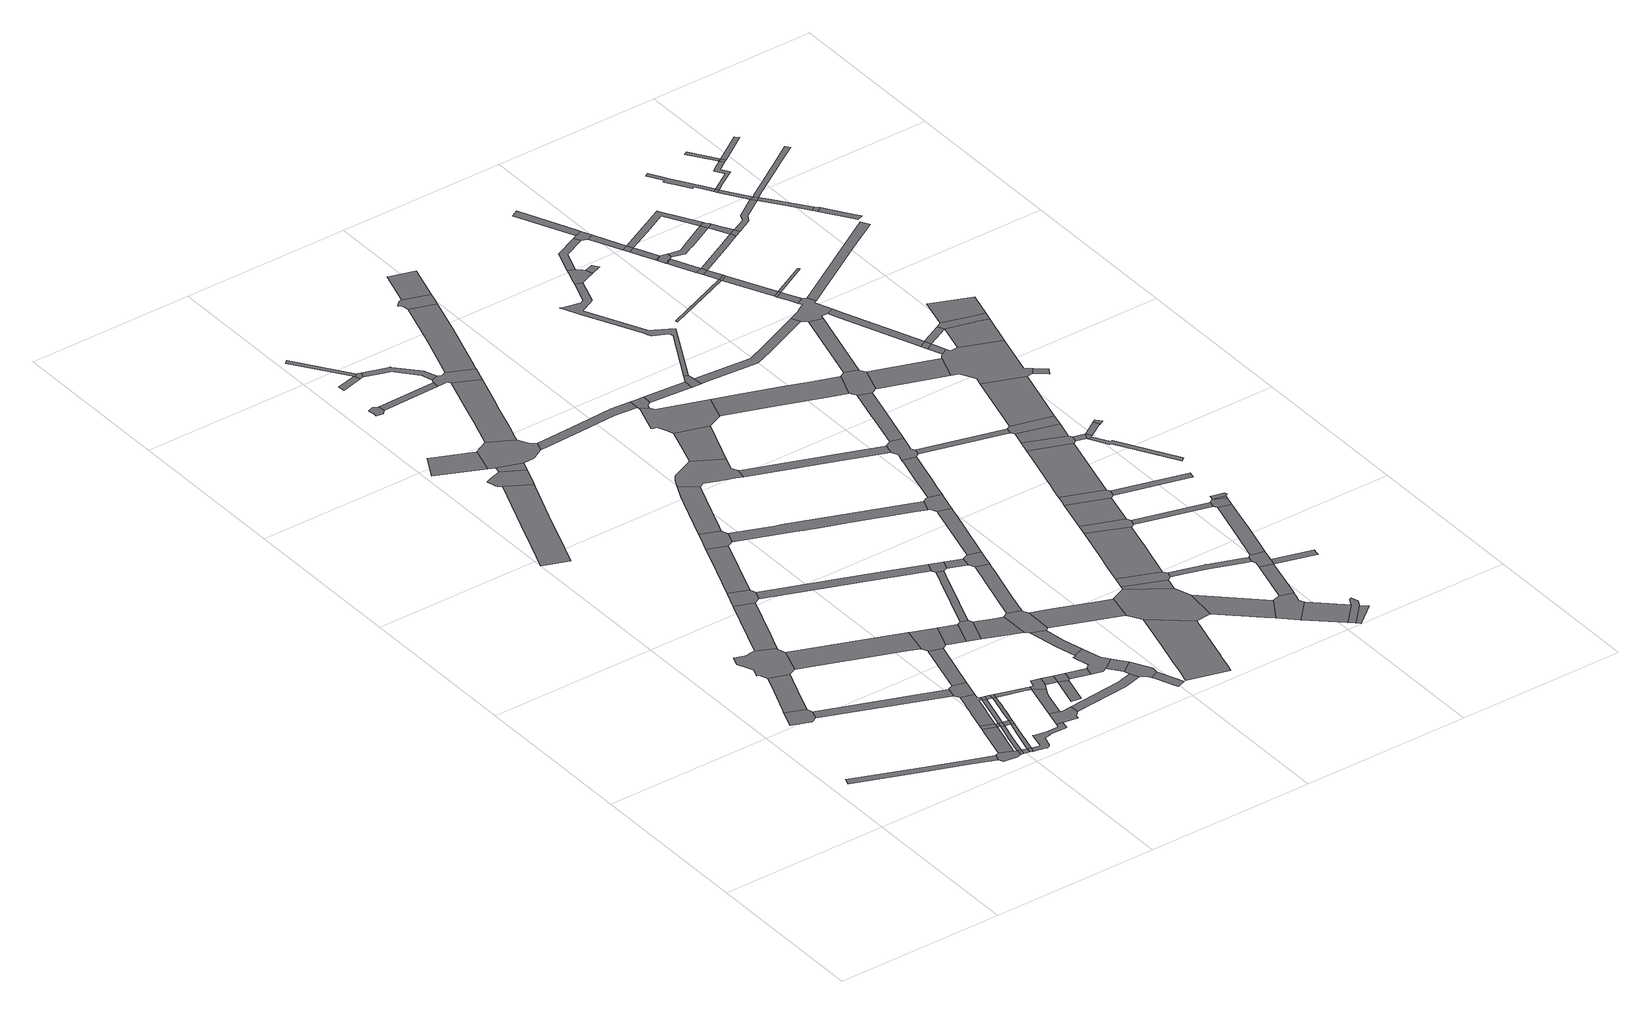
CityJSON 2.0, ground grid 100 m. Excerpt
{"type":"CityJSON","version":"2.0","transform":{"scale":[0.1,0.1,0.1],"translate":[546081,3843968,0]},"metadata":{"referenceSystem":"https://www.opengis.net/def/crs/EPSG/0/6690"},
"CityObjects":{
"road1":{"type":"Road","attributes":{"RoadStructureAttribute.sectionType":"1"},"geometry":[{"type":"MultiSurface","lod":"1","boundaries":[[[0,1,2,3,4,5,6,7,8]]]}]},
"road2":{"type":"Road","geometry":[{"type":"MultiSurface","lod":"1","boundaries":[[[9,10,11,12,13,14,15]]]}]},
"road3":{"type":"Road","attributes":{"RoadStructureAttribute.sectionType":"1"},"geometry":[{"type":"MultiSurface","lod":"1","boundaries":[[[16,17,18,9,15,19,20,21,22]]]}]},
"road4":{"type":"Road","geometry":[{"type":"MultiSurface","lod":"1","boundaries":[[[23,24,25,26,27,28,29,30,31,32,33,16,22,34,35,36,37,38,39,40]]]}]},
"road5":{"type":"Road","attributes":{"RoadStructureAttribute.sectionType":"1"},"geometry":[{"type":"MultiSurface","lod":"1","boundaries":[[[13,12,41,42]]]}]},
"road6":{"type":"Road","geometry":[{"type":"MultiSurface","lod":"1","boundaries":[[[43,8,7,44,45,46,47,48,49,50,51]]]}]},
"road7":{"type":"Road","geometry":[{"type":"MultiSurface","lod":"1","boundaries":[[[48,47,52,53]]]}]},
"road8":{"type":"Road","attributes":{"RoadStructureAttribute.sectionType":"1"},"geometry":[{"type":"MultiSurface","lod":"1","boundaries":[[[54,55,56,57,58,59,43,51,60,61,62,63]]]}]},
"road9":{"type":"Road","attributes":{"RoadStructureAttribute.sectionType":"1"},"geometry":[{"type":"MultiSurface","lod":"1","boundaries":[[[64,53,52,65,66,67]]]}]},
"road10":{"type":"Road","geometry":[{"type":"MultiSurface","lod":"1","boundaries":[[[67,66,68,69]]]}]},
"road11":{"type":"Road","geometry":[{"type":"MultiSurface","lod":"1","boundaries":[[[70,71,72,48,53,73,74,75]]]}]},
"road12":{"type":"Road","geometry":[{"type":"MultiSurface","lod":"1","boundaries":[[[76,54,63,77]]]}]},
"road13":{"type":"Road","attributes":{"RoadStructureAttribute.sectionType":"1"},"geometry":[{"type":"MultiSurface","lod":"1","boundaries":[[[78,40,39,79,80,81,82,83]]]}]},
"road14":{"type":"Road","attributes":{"RoadStructureAttribute.sectionType":"1"},"geometry":[{"type":"MultiSurface","lod":"1","boundaries":[[[84,85,86,67,69,87,88,89]]]}]},
"road15":{"type":"Road","attributes":{"RoadStructureAttribute.sectionType":"1"},"geometry":[{"type":"MultiSurface","lod":"1","boundaries":[[[77,63,70,90]]]}]},
"road16":{"type":"Road","geometry":[{"type":"MultiSurface","lod":"1","boundaries":[[[90,70,75,91]]]}]},
"road17":{"type":"Road","attributes":{"RoadStructureAttribute.sectionType":"1"},"geometry":[{"type":"MultiSurface","lod":"1","boundaries":[[[92,93,94,95,96,97,98,99,100,101]]]}]},
"road18":{"type":"Road","attributes":{"RoadStructureAttribute.sectionType":"1"},"geometry":[{"type":"MultiSurface","lod":"1","boundaries":[[[102,91,75,103,84,104]]]}]},
"road19":{"type":"Road","attributes":{"RoadStructureAttribute.sectionType":"1"},"geometry":[{"type":"MultiSurface","lod":"1","boundaries":[[[105,106,107,108,109,110,111,112,113,76,77,114,115,116,117,118,119,120]]]}]},
"road20":{"type":"Road","geometry":[{"type":"MultiSurface","lod":"1","boundaries":[[[104,84,89,121]]]}]},
"road21":{"type":"Road","attributes":{"RoadStructureAttribute.sectionType":"1"},"geometry":[{"type":"MultiSurface","lod":"1","boundaries":[[[122,123,124,125,126,127,128,69,68,129,130,131,132,133,134,135,136,137,138,139,140,141]]]}]},
"road22":{"type":"Road","geometry":[{"type":"MultiSurface","lod":"1","boundaries":[[[117,142,143,144,90,91,145,146,147,148]]]}]},
"road23":{"type":"Road","attributes":{"function":"3","RoadStructureAttribute.sectionType":"1"},"geometry":[{"type":"MultiSurface","lod":"1","boundaries":[[[36,35,149,150,151,152]]]}]},
"road24":{"type":"Road","attributes":{"RoadStructureAttribute.sectionType":"1"},"geometry":[{"type":"MultiSurface","lod":"1","boundaries":[[[153,154,155,156,104,121,157,158,159,160,161,162]]]}]},
"road25":{"type":"Road","geometry":[{"type":"MultiSurface","lod":"1","boundaries":[[[163,78,83,164,165,166,167]]]}]},
"road26":{"type":"Road","geometry":[{"type":"MultiSurface","lod":"1","boundaries":[[[168,169,42,41,170,171,105,120,172]]]}]},
"road27":{"type":"Road","geometry":[{"type":"MultiSurface","lod":"1","boundaries":[[[118,117,148,173]]]}]},
"road28":{"type":"Road","attributes":{"RoadStructureAttribute.sectionType":"1"},"geometry":[{"type":"MultiSurface","lod":"1","boundaries":[[[173,148,174,153,175]]]}]},
"road29":{"type":"Road","geometry":[{"type":"MultiSurface","lod":"1","boundaries":[[[175,153,162,176]]]}]},
"road30":{"type":"Road","attributes":{"RoadStructureAttribute.sectionType":"1"},"geometry":[{"type":"MultiSurface","lod":"1","boundaries":[[[177,178,179,180]]]}]},
"road31":{"type":"Road","attributes":{"RoadStructureAttribute.sectionType":"1"},"geometry":[{"type":"MultiSurface","lod":"1","boundaries":[[[181,182,168,172,183]]]}]},
"road32":{"type":"Road","geometry":[{"type":"MultiSurface","lod":"1","boundaries":[[[184,122,141,185,186,187,188,189,190,191,192]]]}]},
"road33":{"type":"Road","geometry":[{"type":"MultiSurface","lod":"1","boundaries":[[[193,194,195,196,197,92,101,198]]]}]},
"road34":{"type":"Road","attributes":{"RoadStructureAttribute.sectionType":"1"},"geometry":[{"type":"MultiSurface","lod":"1","boundaries":[[[199,176,162,200,201,202,203]]]}]},
"road35":{"type":"Road","attributes":{"RoadStructureAttribute.sectionType":"1"},"geometry":[{"type":"MultiSurface","lod":"1","boundaries":[[[204,205,163,167,206]]]}]},
"road36":{"type":"Road","attributes":{"RoadStructureAttribute.sectionType":"1"},"geometry":[{"type":"MultiSurface","lod":"1","boundaries":[[[202,207,184,192,208,209,210]]]}]},
"road37":{"type":"Road","geometry":[{"type":"MultiSurface","lod":"1","boundaries":[[[211,212,213,214,215,216,217]]]}]},
"road38":{"type":"Road","attributes":{"RoadStructureAttribute.sectionType":"1"},"geometry":[{"type":"MultiSurface","lod":"1","boundaries":[[[218,193,198,219]]]}]},
"road39":{"type":"Road","geometry":[{"type":"MultiSurface","lod":"1","boundaries":[[[220,221,222,203,202,210,223,224]]]}]},
"road40":{"type":"Road","geometry":[{"type":"MultiSurface","lod":"1","boundaries":[[[225,152,151,226,181,183,227,228]]]}]},
"road41":{"type":"Road","geometry":[{"type":"MultiSurface","lod":"1","boundaries":[[[229,230,231,232,233]]]}]},
"road42":{"type":"Road","geometry":[{"type":"MultiSurface","lod":"1","boundaries":[[[234,180,179,218,219,235,236,237,238,239,240,241,242,243,244]]]}]},
"road43":{"type":"Road","geometry":[{"type":"MultiSurface","lod":"1","boundaries":[[[245,246,204,206,247,248,249,250,251]]]}]},
"road44":{"type":"Road","attributes":{"RoadStructureAttribute.sectionType":"1"},"geometry":[{"type":"MultiSurface","lod":"1","boundaries":[[[224,223,229,252]]]}]},
"road45":{"type":"Road","attributes":{"RoadStructureAttribute.sectionType":"1"},"geometry":[{"type":"MultiSurface","lod":"1","boundaries":[[[253,254,255,256,257]]]}]},
"road46":{"type":"Road","attributes":{"RoadStructureAttribute.sectionType":"1"},"geometry":[{"type":"MultiSurface","lod":"1","boundaries":[[[258,259,253,260]]]}]},
"road47":{"type":"Road","attributes":{"function":"3","RoadStructureAttribute.sectionType":"1"},"geometry":[{"type":"MultiSurface","lod":"1","boundaries":[[[228,227,261,262]]]}]},
"road48":{"type":"Road","geometry":[{"type":"MultiSurface","lod":"1","boundaries":[[[252,229,233,263,264,265]]]}]},
"road49":{"type":"Road","attributes":{"RoadStructureAttribute.sectionType":"1"},"geometry":[{"type":"MultiSurface","lod":"1","boundaries":[[[266,267,166,165,268,269,270,271]]]}]},
"road50":{"type":"Road","attributes":{"RoadStructureAttribute.sectionType":"1"},"geometry":[{"type":"MultiSurface","lod":"1","boundaries":[[[272,273,274,189,188,275,276]]]}]},
"road51":{"type":"Road","attributes":{"RoadStructureAttribute.sectionType":"1"},"geometry":[{"type":"MultiSurface","lod":"1","boundaries":[[[277,260,253,257,278,279,280]]]}]},
"road52":{"type":"Road","attributes":{"RoadStructureAttribute.sectionType":"1"},"geometry":[{"type":"MultiSurface","lod":"1","boundaries":[[[281,282,217,216,283]]]}]},
"road53":{"type":"Road","geometry":[{"type":"MultiSurface","lod":"1","boundaries":[[[284,285,262,261,286,287,288,289]]]}]},
"road54":{"type":"Road","attributes":{"RoadStructureAttribute.sectionType":"1"},"geometry":[{"type":"MultiSurface","lod":"1","boundaries":[[[290,265,264,291,292,293]]]}]},
"road55":{"type":"Road","attributes":{"RoadStructureAttribute.sectionType":"1"},"geometry":[{"type":"MultiSurface","lod":"1","boundaries":[[[294,295,296,245,251,297,298,299,300]]]}]},
"road56":{"type":"Road","attributes":{"function":"3","RoadStructureAttribute.sectionType":"1"},"geometry":[{"type":"MultiSurface","lod":"1","boundaries":[[[301,287,286,302,303,304]]]}]},
"road57":{"type":"Road","attributes":{"RoadStructureAttribute.sectionType":"1"},"geometry":[{"type":"MultiSurface","lod":"1","boundaries":[[[305,306,307,308,309,310,311,280,279,312,313,314,315,316,317,318]]]}]},
"road58":{"type":"Road","attributes":{"RoadStructureAttribute.sectionType":"1"},"geometry":[{"type":"MultiSurface","lod":"1","boundaries":[[[319,320,321,322,323,324,234,244,325,326,327,328,329,330]]]}]},
"road59":{"type":"Road","geometry":[{"type":"MultiSurface","lod":"1","boundaries":[[[331,332,333,334,335,336,337,293,292,338,339,340]]]}]},
"road60":{"type":"Road","attributes":{"RoadStructureAttribute.sectionType":"1"},"geometry":[{"type":"MultiSurface","lod":"1","boundaries":[[[341,342,334,333,343,344]]]}]},
"road61":{"type":"Road","attributes":{"RoadStructureAttribute.sectionType":"1"},"geometry":[{"type":"MultiSurface","lod":"1","boundaries":[[[345,346,347,284,289,348,349,350,351]]]}]},
"road62":{"type":"Road","attributes":{"RoadStructureAttribute.sectionType":"1"},"geometry":[{"type":"MultiSurface","lod":"1","boundaries":[[[340,339,352,353]]]}]},
"road63":{"type":"Road","geometry":[{"type":"MultiSurface","lod":"1","boundaries":[[[354,304,303,341,344,355,356,357,358]]]}]},
"road64":{"type":"Road","geometry":[{"type":"MultiSurface","lod":"1","boundaries":[[[359,353,352,272,276,360,361,362]]]}]},
"road65":{"type":"Road","geometry":[{"type":"MultiSurface","lod":"1","boundaries":[[[363,364,365,318,317,366,281,283,367,368,319,330,369]]]}]},
"road66":{"type":"Road","attributes":{"RoadStructureAttribute.sectionType":"1"},"geometry":[{"type":"MultiSurface","lod":"1","boundaries":[[[370,362,361,371,372,373,374]]]}]},
"road67":{"type":"Road","attributes":{"RoadStructureAttribute.sectionType":"1"},"geometry":[{"type":"MultiSurface","lod":"1","boundaries":[[[375,376,377,239,238,378,379,380,381,382,383]]]}]},
"road68":{"type":"Road","geometry":[{"type":"MultiSurface","lod":"1","boundaries":[[[384,385,386,387,388,389,390,391,294,300,392,393,394,395,396,397,398,399,400]]]}]},
"road69":{"type":"Road","attributes":{"RoadStructureAttribute.sectionType":"1"},"geometry":[{"type":"MultiSurface","lod":"1","boundaries":[[[401,402,249,248,403,404,405,406,407,408,409,410]]]}]},
"road70":{"type":"Road","geometry":[{"type":"MultiSurface","lod":"1","boundaries":[[[271,270,345,351,411,412,413]]]}]},
"road71":{"type":"Road","attributes":{"RoadStructureAttribute.sectionType":"1"},"geometry":[{"type":"MultiSurface","lod":"1","boundaries":[[[414,415,354,358,416,417,418,419]]]}]},
"road72":{"type":"Road","attributes":{"RoadStructureAttribute.sectionType":"1"},"geometry":[{"type":"MultiSurface","lod":"1","boundaries":[[[413,412,420,421]]]}]},
"road73":{"type":"Road","attributes":{"function":"3","RoadStructureAttribute.sectionType":"1"},"geometry":[{"type":"MultiSurface","lod":"1","boundaries":[[[422,423,424,356,355,425,426,427]]]}]},
"road74":{"type":"Road","attributes":{"RoadStructureAttribute.sectionType":"1"},"geometry":[{"type":"MultiSurface","lod":"1","boundaries":[[[428,429,363,369,430,431,432,433]]]}]},
"road75":{"type":"Road","attributes":{"RoadStructureAttribute.sectionType":"1"},"geometry":[{"type":"MultiSurface","lod":"1","boundaries":[[[434,435,384,400,436,437]]]}]},
"road76":{"type":"Road","geometry":[{"type":"MultiSurface","lod":"1","boundaries":[[[438,439,421,420,440,414,419,441,442]]]}]},
"road77":{"type":"Road","attributes":{"RoadStructureAttribute.sectionType":"1"},"geometry":[{"type":"MultiSurface","lod":"1","boundaries":[[[443,444,445,446,447,448,449,450,451,452,453]]]}]},
"road78":{"type":"Road","geometry":[{"type":"MultiSurface","lod":"1","boundaries":[[[454,455,383,382,456,457,458,459,460,461,462]]]}]},
"road79":{"type":"Road","geometry":[{"type":"MultiSurface","lod":"1","boundaries":[[[463,464,465,466,467,428,433,468,469]]]}]},
"road80":{"type":"Road","geometry":[{"type":"MultiSurface","lod":"1","boundaries":[[[456,470,471,472,473,474,475,476,434,437,477,478,479,480,481,482,457]]]}]},
"road81":{"type":"Road","attributes":{"RoadStructureAttribute.sectionType":"1"},"geometry":[{"type":"MultiSurface","lod":"1","boundaries":[[[483,484,438,442,485,486,487,488]]]}]},
"road82":{"type":"Road","attributes":{"RoadStructureAttribute.sectionType":"1"},"geometry":[{"type":"MultiSurface","lod":"1","boundaries":[[[489,490,491,397,396,492,493,494,495]]]}]},
"road83":{"type":"Road","geometry":[{"type":"MultiSurface","lod":"1","boundaries":[[[496,497,427,426,443,453,498,499,500,501]]]}]},
"road84":{"type":"Road","attributes":{"RoadStructureAttribute.sectionType":"1"},"geometry":[{"type":"MultiSurface","lod":"1","boundaries":[[[502,463,469,503]]]}]},
"road85":{"type":"Road","attributes":{"RoadStructureAttribute.sectionType":"1"},"geometry":[{"type":"MultiSurface","lod":"1","boundaries":[[[462,461,504,505,506]]]}]},
"road86":{"type":"Road","geometry":[{"type":"MultiSurface","lod":"1","boundaries":[[[507,508,410,409,509,510,483,488,511,512,513,514,515,516]]]}]},
"road87":{"type":"Road","attributes":{"RoadStructureAttribute.sectionType":"1"},"geometry":[{"type":"MultiSurface","lod":"1","boundaries":[[[517,518,501,500,519]]]}]},
"road88":{"type":"Road","geometry":[{"type":"MultiSurface","lod":"1","boundaries":[[[520,517,519,521,522,523,524]]]}]},
"road89":{"type":"Road","geometry":[{"type":"MultiSurface","lod":"1","boundaries":[[[525,506,505,526,527,528]]]}]},
"road90":{"type":"Road","attributes":{"RoadStructureAttribute.sectionType":"1"},"geometry":[{"type":"MultiSurface","lod":"1","boundaries":[[[529,530,531,532,533,507,516,534,535,536,537,538,539,540]]]}]},
"road91":{"type":"Road","attributes":{"function":"3","RoadStructureAttribute.sectionType":"1"},"geometry":[{"type":"MultiSurface","lod":"1","boundaries":[[[499,498,541,542,543]]]}]},
"road92":{"type":"Road","attributes":{"RoadStructureAttribute.sectionType":"1"},"geometry":[{"type":"MultiSurface","lod":"1","boundaries":[[[544,545,546,520,524,547,548,549,550]]]}]},
"road93":{"type":"Road","geometry":[{"type":"MultiSurface","lod":"1","boundaries":[[[551,552,553,495,494,554,555,556,529,540,557,558,559,560,561]]]}]},
"road94":{"type":"Road","attributes":{"RoadStructureAttribute.sectionType":"1"},"geometry":[{"type":"MultiSurface","lod":"1","boundaries":[[[562,563,564,565,478,477,566,567,568,569,570]]]}]},
"road95":{"type":"Road","geometry":[{"type":"MultiSurface","lod":"1","boundaries":[[[571,543,542,572,573,574,575,576]]]}]},
"road96":{"type":"Road","attributes":{"RoadStructureAttribute.sectionType":"1"},"geometry":[{"type":"MultiSurface","lod":"1","boundaries":[[[577,578,579,580,581,582,583,584,585,586,587,588,589,590,591,592,525,528,593,594,595,596,597,598,599,600,601]]]}]},
"road97":{"type":"Road","geometry":[{"type":"MultiSurface","lod":"1","boundaries":[[[602,544,550,603,604,605]]]}]},
"road98":{"type":"Road","attributes":{"RoadStructureAttribute.sectionType":"1"},"geometry":[{"type":"MultiSurface","lod":"1","boundaries":[[[606,607,608,609,610,523,522,611,612,613,614,615,616]]]}]},
"road99":{"type":"Road","attributes":{"function":"3","RoadStructureAttribute.sectionType":"1"},"geometry":[{"type":"MultiSurface","lod":"1","boundaries":[[[617,618,573,572,619,620]]]}]},
"road100":{"type":"Road","attributes":{"RoadStructureAttribute.sectionType":"1"},"geometry":[{"type":"MultiSurface","lod":"1","boundaries":[[[621,602,605,622]]]}]},
"road101":{"type":"Road","attributes":{"RoadStructureAttribute.sectionType":"1"},"geometry":[{"type":"MultiSurface","lod":"1","boundaries":[[[623,624,625,626,551,561,627,628]]]}]},
"road102":{"type":"Road","attributes":{"RoadStructureAttribute.sectionType":"1"},"geometry":[{"type":"MultiSurface","lod":"1","boundaries":[[[629,630,631,571,576,632,633,634,635]]]}]},
"road103":{"type":"Road","geometry":[{"type":"MultiSurface","lod":"1","boundaries":[[[636,637,620,619,638,639,640]]]}]},
"road104":{"type":"Road","geometry":[{"type":"MultiSurface","lod":"1","boundaries":[[[641,642,643,621,622,644,645,646,647]]]}]},
"road105":{"type":"Road","attributes":{"function":"3","RoadStructureAttribute.sectionType":"1"},"geometry":[{"type":"MultiSurface","lod":"1","boundaries":[[[639,638,648,649]]]}]},
"road106":{"type":"Road","attributes":{"RoadStructureAttribute.sectionType":"1"},"geometry":[{"type":"MultiSurface","lod":"1","boundaries":[[[650,651,652,653,654,655,527,526,656,657,658,659,660]]]}]},
"road107":{"type":"Road","attributes":{"RoadStructureAttribute.sectionType":"1"},"geometry":[{"type":"MultiSurface","lod":"1","boundaries":[[[559,558,661,662]]]}]},
"road108":{"type":"Road","geometry":[{"type":"MultiSurface","lod":"1","boundaries":[[[663,664,665,577,601,666,667,668,669,670]]]}]},
"road109":{"type":"Road","geometry":[{"type":"MultiSurface","lod":"1","boundaries":[[[671,672,616,615,673,674,629,635,675,676]]]}]},
"road110":{"type":"Road","geometry":[{"type":"MultiSurface","lod":"1","boundaries":[[[677,678,570,569,679,680,681,623,628,682,683,684,685,686]]]}]},
"road111":{"type":"Road","attributes":{"RoadStructureAttribute.sectionType":"1"},"geometry":[{"type":"MultiSurface","lod":"1","boundaries":[[[687,688,689,690,691,641,647,692]]]}]},
"road112":{"type":"Road","geometry":[{"type":"MultiSurface","lod":"1","boundaries":[[[693,694,668,667]]]}]},
"road113":{"type":"Road","attributes":{"RoadStructureAttribute.sectionType":"1"},"geometry":[{"type":"MultiSurface","lod":"1","boundaries":[[[695,604,603,696,697,698]]]}]},
"road114":{"type":"Road","attributes":{"RoadStructureAttribute.sectionType":"1"},"geometry":[{"type":"MultiSurface","lod":"1","boundaries":[[[699,700,663,670,701,702]]]}]},
"road115":{"type":"Road","geometry":[{"type":"MultiSurface","lod":"1","boundaries":[[[703,704,705,706,675,635]]]}]},
"road116":{"type":"Road","attributes":{"RoadStructureAttribute.sectionType":"1"},"geometry":[{"type":"MultiSurface","lod":"1","boundaries":[[[707,708,709,710,711,712]]]}]},
"road117":{"type":"Road","attributes":{"RoadStructureAttribute.sectionType":"1"},"geometry":[{"type":"MultiSurface","lod":"1","boundaries":[[[713,714,672,671,676,715,716,717,718,719,720]]]}]},
"road118":{"type":"Road","geometry":[{"type":"MultiSurface","lod":"1","boundaries":[[[721,687,692,722,723,724]]]}]},
"road119":{"type":"Road","attributes":{"RoadStructureAttribute.sectionType":"1"},"geometry":[{"type":"MultiSurface","lod":"1","boundaries":[[[646,645,725,726]]]}]},
"road120":{"type":"Road","attributes":{"RoadStructureAttribute.sectionType":"1"},"geometry":[{"type":"MultiSurface","lod":"1","boundaries":[[[727,721,724,728,729]]]}]},
"road121":{"type":"Road","attributes":{"RoadStructureAttribute.sectionType":"1"},"geometry":[{"type":"MultiSurface","lod":"1","boundaries":[[[730,677,686,731]]]}]},
"road122":{"type":"Road","attributes":{"RoadStructureAttribute.sectionType":"1"},"geometry":[{"type":"MultiSurface","lod":"1","boundaries":[[[732,733,734,735,736,737,738]]]}]},
"road123":{"type":"Road","geometry":[{"type":"MultiSurface","lod":"1","boundaries":[[[738,737,699,702,739,740]]]}]},
"road124":{"type":"Road","attributes":{"RoadStructureAttribute.sectionType":"1"},"geometry":[{"type":"MultiSurface","lod":"1","boundaries":[[[741,684,683,742,743]]]}]},
"road125":{"type":"Road","geometry":[{"type":"MultiSurface","lod":"1","boundaries":[[[744,745,746,662,661,747,727,729,748]]]}]},
"road126":{"type":"Road","geometry":[{"type":"MultiSurface","lod":"1","boundaries":[[[749,750,698,697,751,713,720,752]]]}]},
"road127":{"type":"Road","attributes":{"RoadStructureAttribute.sectionType":"1"},"geometry":[{"type":"MultiSurface","lod":"1","boundaries":[[[753,740,739,754,755,756]]]}]},
"road128":{"type":"Road","geometry":[{"type":"MultiSurface","lod":"1","boundaries":[[[756,755,757,758,759]]]}]},
"road129":{"type":"Road","attributes":{"RoadStructureAttribute.sectionType":"1"},"geometry":[{"type":"MultiSurface","lod":"1","boundaries":[[[749,752,760,761]]]}]},
"road130":{"type":"Road","attributes":{"RoadStructureAttribute.sectionType":"1"},"geometry":[{"type":"MultiSurface","lod":"1","boundaries":[[[762,763,759,758,764,765,766]]]}]},
"road131":{"type":"Road","attributes":{"RoadStructureAttribute.sectionType":"1"},"geometry":[{"type":"MultiSurface","lod":"1","boundaries":[[[723,722,767,768,769]]]}]},
"road132":{"type":"Road","attributes":{"RoadStructureAttribute.sectionType":"1"},"geometry":[{"type":"MultiSurface","lod":"1","boundaries":[[[766,765,770]]]}]},
"road133":{"type":"Road","geometry":[{"type":"MultiSurface","lod":"1","boundaries":[[[771,749,761,772,773]]]}]},
"road134":{"type":"Road","attributes":{"RoadStructureAttribute.sectionType":"1"},"geometry":[{"type":"MultiSurface","lod":"1","boundaries":[[[774,775,776]]]}]},
"road135":{"type":"Road","geometry":[{"type":"MultiSurface","lod":"1","boundaries":[[[777,766,770,775,774,778,779,780]]]}]},
"road136":{"type":"Road","attributes":{"RoadStructureAttribute.sectionType":"1"},"geometry":[{"type":"MultiSurface","lod":"1","boundaries":[[[781,782,774,776,783,784,785]]]}]},
"road137":{"type":"Road","geometry":[{"type":"MultiSurface","lod":"1","boundaries":[[[769,768,786,787,788,789]]]}]},
"road138":{"type":"Road","geometry":[{"type":"MultiSurface","lod":"1","boundaries":[[[785,784,790,791]]]}]},
"road139":{"type":"Road","attributes":{"RoadStructureAttribute.sectionType":"1"},"geometry":[{"type":"MultiSurface","lod":"1","boundaries":[[[791,790,792,707,793]]]}]},
"road140":{"type":"Road","attributes":{"RoadStructureAttribute.sectionType":"1"},"geometry":[{"type":"MultiSurface","lod":"1","boundaries":[[[780,779,794]]]}]},
"road141":{"type":"Road","geometry":[{"type":"MultiSurface","lod":"1","boundaries":[[[793,707,712,795]]]}]},
"road142":{"type":"Road","attributes":{"RoadStructureAttribute.sectionType":"1"},"geometry":[{"type":"MultiSurface","lod":"1","boundaries":[[[796,744,748,797]]]}]},
"road143":{"type":"Road","geometry":[{"type":"MultiSurface","lod":"1","boundaries":[[[798,799,800,801,802,803,804,650,660,805,806,730,731,807,808,809,810,811,812,813,814]]]}]},
"road144":{"type":"Road","attributes":{"RoadStructureAttribute.sectionType":"1"},"geometry":[{"type":"MultiSurface","lod":"1","boundaries":[[[815,795,712,816,817]]]}]},
"road145":{"type":"Road","attributes":{"RoadStructureAttribute.sectionType":"1"},"geometry":[{"type":"MultiSurface","lod":"1","boundaries":[[[818,819,820,787,786,821,822,823,824,825]]]}]},
"road146":{"type":"Road","attributes":{"RoadStructureAttribute.sectionType":"1"},"geometry":[{"type":"MultiSurface","lod":"1","boundaries":[[[826,789,788,827]]]}]},
"road147":{"type":"Road","geometry":[{"type":"MultiSurface","lod":"1","boundaries":[[[817,816,828,829]]]}]},
"road148":{"type":"Road","attributes":{"RoadStructureAttribute.sectionType":"1"},"geometry":[{"type":"MultiSurface","lod":"1","boundaries":[[[829,828,830,831,799,798]]]}]},
"road149":{"type":"Road","geometry":[{"type":"MultiSurface","lod":"1","boundaries":[[[832,833,826,827,834,835]]]}]},
"road150":{"type":"Road","attributes":{"RoadStructureAttribute.sectionType":"1"},"geometry":[{"type":"MultiSurface","lod":"1","boundaries":[[[836,810,809,837,838,839]]]}]},
"road151":{"type":"Road","geometry":[{"type":"MultiSurface","lod":"1","boundaries":[[[839,838,840,841]]]}]},
"road152":{"type":"Road","attributes":{"RoadStructureAttribute.sectionType":"1"},"geometry":[{"type":"MultiSurface","lod":"1","boundaries":[[[842,841,840,843,844]]]}]},
"road153":{"type":"Road","attributes":{"RoadStructureAttribute.sectionType":"1"},"geometry":[{"type":"MultiSurface","lod":"1","boundaries":[[[845,846,847,848,849,850,794,779,851,852,853,854,855,856,857]]]}]},
"road154":{"type":"Road","attributes":{"RoadStructureAttribute.sectionType":"1"},"geometry":[{"type":"MultiSurface","lod":"1","boundaries":[[[858,859,860,861,862,756,759,863,864,845,865,866]]]}]},
"road155":{"type":"Road","attributes":{"RoadStructureAttribute.sectionType":"1"},"geometry":[{"type":"MultiSurface","lod":"1","boundaries":[[[867,868,785,791,869,870]]]}]},
"road156":{"type":"Road","geometry":[{"type":"MultiSurface","lod":"1","boundaries":[[[871,844,843,872,873,743,742,874,875,876,877,796,797,878,879,880,881,882,883,884]]]}]},
"road157":{"type":"Road","geometry":[{"type":"MultiSurface","lod":"1","boundaries":[[[885,886,887,817,829]]]}]},
"road158":{"type":"Road","attributes":{"RoadStructureAttribute.sectionType":"1"},"geometry":[{"type":"MultiSurface","lod":"1","boundaries":[[[888,889,839,841,890]]]}]},
"road159":{"type":"Road","geometry":[{"type":"MultiSurface","lod":"1","boundaries":[[[880,879,891,892]]]}]},
"road160":{"type":"Road","attributes":{"RoadStructureAttribute.sectionType":"1"},"geometry":[{"type":"MultiSurface","lod":"1","boundaries":[[[845,857,893]]]}]},
"road161":{"type":"Road","geometry":[{"type":"MultiSurface","lod":"1","boundaries":[[[894,895,896,866,865,845,893,897]]]}]},
"road162":{"type":"Road","attributes":{"RoadStructureAttribute.sectionType":"1"},"geometry":[{"type":"MultiSurface","lod":"1","boundaries":[[[898,897,893,899,900,901,902,867,903]]]}]},
"road163":{"type":"Road","geometry":[{"type":"MultiSurface","lod":"1","boundaries":[[[903,867,870,904,905]]]}]},
"road164":{"type":"Road","attributes":{"RoadStructureAttribute.sectionType":"1"},"geometry":[{"type":"MultiSurface","lod":"1","boundaries":[[[906,907,890,884,883,908]]]}]},
"road165":{"type":"Road","geometry":[{"type":"MultiSurface","lod":"1","boundaries":[[[909,910,888,890,907,906,908,911]]]}]},
"road166":{"type":"Road","attributes":{"RoadStructureAttribute.sectionType":"1"},"geometry":[{"type":"MultiSurface","lod":"1","boundaries":[[[912,814,813,913,914,915]]]}]},
"road167":{"type":"Road","geometry":[{"type":"MultiSurface","lod":"1","boundaries":[[[916,910,909,911,917]]]}]},
"road168":{"type":"Road","attributes":{"RoadStructureAttribute.sectionType":"1"},"geometry":[{"type":"MultiSurface","lod":"1","boundaries":[[[918,919,920,905,904,921,922,923]]]}]},
"road169":{"type":"Road","attributes":{"RoadStructureAttribute.sectionType":"1"},"geometry":[{"type":"MultiSurface","lod":"1","boundaries":[[[924,925,926,927,928,929,930,931,932,933,934,935,936,937,938,939,940,941,942,943]]]}]},
"road170":{"type":"Road","geometry":[{"type":"MultiSurface","lod":"1","boundaries":[[[943,942,944,945]]]}]},
"road171":{"type":"Road","attributes":{"RoadStructureAttribute.sectionType":"1"},"geometry":[{"type":"MultiSurface","lod":"1","boundaries":[[[945,944,918,946]]]}]},
"road172":{"type":"Road","geometry":[{"type":"MultiSurface","lod":"1","boundaries":[[[946,918,923,947]]]}]},
"road173":{"type":"Road","attributes":{"RoadStructureAttribute.sectionType":"1"},"geometry":[{"type":"MultiSurface","lod":"1","boundaries":[[[948,947,923,949,950,951]]]}]},
"road174":{"type":"Road","attributes":{"RoadStructureAttribute.sectionType":"1"},"geometry":[{"type":"MultiSurface","lod":"1","boundaries":[[[952,953,954,955,956,957,958,943,945,959,960,961,962,963,964,965]]]}]},
"road175":{"type":"Road","geometry":[{"type":"MultiSurface","lod":"1","boundaries":[[[951,950,966,967,968]]]}]},
"road176":{"type":"Road","geometry":[{"type":"MultiSurface","lod":"1","boundaries":[[[969,970,971,972,973]]]}]},
"road177":{"type":"Road","attributes":{"RoadStructureAttribute.sectionType":"1"},"geometry":[{"type":"MultiSurface","lod":"1","boundaries":[[[974,968,967,975,976]]]}]},
"road178":{"type":"Road","geometry":[{"type":"MultiSurface","lod":"1","boundaries":[[[973,972,952]]]}]},
"road179":{"type":"Road","geometry":[{"type":"MultiSurface","lod":"1","boundaries":[[[973,952,965,977]]]}]},
"road180":{"type":"Road","attributes":{"RoadStructureAttribute.sectionType":"1"},"geometry":[{"type":"MultiSurface","lod":"1","boundaries":[[[978,979,980,981,982,946,947,983,984,985,986,987]]]}]},
"road181":{"type":"Road","attributes":{"RoadStructureAttribute.sectionType":"1"},"geometry":[{"type":"MultiSurface","lod":"1","boundaries":[[[988,973,977,989]]]}]}
},
"vertices":[
[742,213,0],[464,320,0],[111,456,0],[98,417,0],[457,279,0],[728,176,0],[731,175,0],[850,130,0],[861,168,0],
[215,1133,0],[172,1021,0],[284,979,0],[317,996,0],[338,1053,0],[336,1059,0],[328,1089,0],
[335,1434,0],[315,1383,0],[224,1157,0],[390,1248,0],[426,1339,0],[432,1353,0],[447,1392,0],
[427,1672,0],[400,1669,0],[373,1666,0],[371,1662,0],[347,1672,0],[305,1688,0],[282,1630,0],[308,1570,0],[322,1538,0],[302,1486,0],[317,1480,0],[448,1394,0],[495,1414,0],[547,1566,0],[531,1611,0],[534,1619,0],[535,1620,0],[429,1672,0],
[1010,734,0],[1024,794,0],
[886,178,0],[853,128,0],[864,102,0],[946,92,0],[971,101,0],[976,139,0],[971,140,0],[959,143,0],[960,146,0],
[988,97,0],[996,130,0],
[946,400,0],[933,351,0],[928,332,0],[919,297,0],[911,269,0],[889,189,0],[962,155,0],[965,166,0],[966,168,0],[1021,371,0],
[1011,127,0],[1001,94,0],[1020,89,0],[1028,122,0],
[1041,84,0],[1049,115,0],
[1038,365,0],[1001,231,0],[979,151,0],[1016,202,0],[1025,237,0],[1058,357,0],
[955,431,0],[1029,401,0],
[582,2063,0],[563,1692,0],[579,1733,0],[641,1891,0],[664,1949,0],[692,2020,0],
[1093,348,0],[1067,258,0],[1056,218,0],[1069,190,0],[1093,277,0],[1111,343,0],
[1045,396,0],
[1068,390,0],
[274,3644,0],[109,3223,0],[103,3208,0],[3,2952,0],[153,2894,0],[234,3103,0],[252,3147,0],[282,3225,0],[406,3540,0],[415,3563,0],
[1085,386,0],[1075,353,0],[1103,383,0],
[1029,700,0],[1010,634,0],[1007,624,0],[1002,604,0],[991,564,0],[988,556,0],[982,533,0],[982,531,0],[981,528,0],[1061,518,0],[1062,521,0],[1089,620,0],[1107,614,0],[1112,639,0],[1095,644,0],[1105,679,0],
[1121,378,0],
[1281,206,0],[1274,183,0],[1197,184,0],[1128,200,0],[1125,201,0],[1103,119,0],[1098,103,0],[1112,67,0],[1117,67,0],[1125,68,0],[1127,69,0],[1137,77,0],[1145,91,0],[1159,139,0],[1160,143,0],[1199,149,0],[1199,155,0],[1302,155,0],[1309,156,0],[1320,204,0],
[1090,557,0],[1089,552,0],[1069,480,0],[1094,487,0],[1103,519,0],[1104,521,0],[1126,603,0],
[1025,1215,0],[1073,1197,0],[1131,1175,0],[1165,1333,0],
[1160,595,0],[1140,519,0],[1134,498,0],[1128,475,0],[1142,457,0],[1150,486,0],[1155,503,0],[1158,517,0],[1165,546,0],[1177,592,0],
[625,2175,0],[693,2021,0],[728,2038,0],[749,2095,0],[737,2132,0],
[1058,811,0],[1036,800,0],[1017,722,0],[1028,701,0],[1135,790,0],
[1135,633,0],
[1149,598,0],[1158,626,0],
[1182,619,0],
[112,4082,0],[38,3941,0],[307,3820,0],[354,3975,0],
[1146,1134,0],[1097,952,0],[1222,1108,0],
[1307,305,0],[1351,198,0],[1406,188,0],[1411,209,0],[1439,236,0],[1434,291,0],[1370,285,0],[1371,290,0],[1365,290,0],
[341,3763,0],[264,3738,0],[235,3728,0],[248,3670,0],[255,3663,0],[465,3690,0],
[1224,607,0],[1203,585,0],[1327,552,0],[1370,540,0],[1373,564,0],
[777,2563,0],[740,2467,0],[889,2519,0],
[1334,407,0],[1402,431,0],[1408,452,0],[1430,495,0],
[164,4621,0],[127,4607,0],[135,4565,0],[133,4548,0],[172,4541,0],[196,4564,0],[191,4605,0],
[346,3802,0],[490,3751,0],
[1411,605,0],[1401,572,0],[1396,558,0],[1448,530,0],[1465,590,0],
[1201,1319,0],[1148,1139,0],[1254,1128,0],[1311,1278,0],
[1516,512,0],[1504,466,0],[1467,331,0],[1524,321,0],[1570,489,0],
[442,4020,0],[555,3755,0],[564,3759,0],[625,3790,0],[630,3792,0],[652,3853,0],[631,3868,0],[618,3877,0],[613,3885,0],[609,3894,0],[584,3940,0],
[827,2690,0],[800,2622,0],[898,2523,0],[925,2533,0],[953,2609,0],[943,2634,0],[938,2647,0],
[1531,572,0],
[257,4904,0],[249,4902,0],[134,4875,0],[140,4834,0],[266,4865,0],
[60,5227,0],[42,5212,0],[278,4917,0],
[1355,1089,0],[1412,1239,0],
[1571,493,0],[1583,500,0],[1593,554,0],
[1426,1839,0],[1285,1892,0],[1342,1805,0],[1408,1780,0],[1594,1710,0],[1615,1767,0],
[1858,349,0],[1803,334,0],[1769,326,0],[1776,271,0],[1879,297,0],
[289,4913,0],[288,4871,0],[290,4871,0],[302,4908,0],
[549,4615,0],[547,4615,0],[548,4574,0],
[1437,1250,0],[1436,1249,0],[1431,1060,0],[1488,1210,0],[1477,1235,0],[1476,1236,0],
[1685,528,0],[1594,497,0],[1694,468,0],[1709,521,0],
[997,3106,0],[953,3012,0],[936,2968,0],[952,2682,0],[1007,2821,0],[1081,3011,0],[1090,3033,0],
[1607,1166,0],[1550,1015,0],[1647,977,0],[1644,1153,0],
[583,4700,0],[580,4710,0],[576,4724,0],[574,4730,0],[458,4857,0],[454,4861,0],[449,4863,0],[388,4840,0],[426,4828,0],[432,4826,0],[541,4704,0],[545,4689,0],[560,4637,0],[598,4652,0],
[623,4558,0],[540,4313,0],[525,4267,0],[502,4199,0],[484,4148,0],[471,4108,0],[595,3970,0],[615,4029,0],[633,4084,0],[680,4223,0],[694,4265,0],[768,4486,0],
[1825,566,0],[1798,669,0],[1796,677,0],[1734,653,0],[1736,646,0],[1714,645,0],[1738,542,0],[1761,449,0],[1788,464,0],[1861,519,0],
[1668,955,0],[1702,772,0],[1763,803,0],[1747,922,0],
[1605,1685,0],[1606,1684,0],[1574,1601,0],[1591,1536,0],[1611,1587,0],[1613,1593,0],[1644,1671,0],
[1849,385,0],[1921,440,0],
[1677,1168,0],[1766,935,0],[1770,1105,0],[1752,1141,0],[1753,1144,0],
[1985,322,0],[1916,280,0],[1930,254,0],[1981,282,0],
[655,4653,0],[626,4639,0],[603,4650,0],[561,4634,0],[582,4575,0],[611,4576,0],[800,4582,0],
[2024,174,0],[1944,229,0],[1989,118,0],[1993,108,0],[2044,128,0],
[1142,3877,0],[1141,3877,0],[937,3867,0],[902,3805,0],[1123,3816,0],[1253,3807,0],[1257,3807,0],[1260,3807,0],[1262,3868,0],
[1185,3253,0],[1069,3201,0],[1056,3195,0],[1046,3188,0],[1038,3179,0],[1030,3169,0],[1023,3158,0],[1016,3146,0],[1122,3050,0],[1189,3025,0],[1287,2989,0],[1306,2981,0],[1325,2974,0],[1335,3036,0],[1331,3044,0],[1317,3073,0],[1350,3159,0],
[1224,2508,0],[1193,2519,0],[1245,2413,0],[1288,2397,0],[1314,2388,0],[1363,2370,0],[1518,2312,0],[1839,2192,0],[1910,2165,0],[1938,2240,0],
[1649,1674,0],[1671,1682,0],[1693,1737,0],
[1797,1604,0],[1796,1602,0],[1790,1281,0],[1852,1505,0],[1867,1558,0],[1874,1583,0],
[1778,1640,0],[1792,1700,0],
[2139,966,0],[1914,1051,0],[1839,1079,0],[2141,795,0],[2160,787,0],[2195,944,0],
[842,5225,0],[748,4931,0],[807,4602,0],[823,4652,0],[918,4940,0],[992,5177,0],
[1271,3505,0],[1224,3362,0],[1380,3236,0],[1463,3446,0],
[1828,1715,0],[1805,1705,0],[1785,1627,0],[1896,1666,0],[1904,1694,0],
[2208,702,0],[2144,456,0],[2106,314,0],[2080,221,0],[2055,129,0],[2297,65,0],[2310,112,0],[2329,185,0],[2338,217,0],[2352,270,0],[2422,527,0],
[1304,3865,0],[1298,3865,0],[1264,3792,0],[1307,3767,0],[1314,3788,0],[1322,3792,0],[1338,3802,0],[1339,3802,0],[1342,3862,0],
[865,5312,0],[846,5309,0],[816,5283,0],[834,5262,0],[837,5260,0],[997,5192,0],[1018,5264,0],
[1255,3762,0],[1254,3760,0],[1212,3633,0],[1204,3609,0],[1213,3606,0],[1235,3598,0],[1258,3539,0],[1553,3488,0],[1606,3639,0],[1550,3659,0],[1452,3693,0],[1325,3737,0],[1320,3739,0],
[1939,2124,0],[1933,2101,0],[1971,1936,0],[2000,2043,0],[2006,2065,0],[2017,2103,0],
[2054,2768,0],[1917,2819,0],[1346,3032,0],[1537,2895,0],[1672,2845,0],[2066,2698,0],[2082,2757,0],
[2282,983,0],[2254,971,0],[2517,537,0],[2539,738,0],[2504,833,0],[2286,983,0],
[929,5526,0],[1082,5480,0],
[1342,3802,0],[1594,3785,0],[1597,3842,0],
[1977,2257,0],[1964,2251,0],[1923,2160,0],[1935,2134,0],[2022,2121,0],[2023,2127,0],[2033,2162,0],[2046,2211,0],[2049,2220,0],[2053,2235,0],
[2293,1006,0],[2287,983,0],[2525,913,0],
[2314,1084,0],[2526,914,0],[2551,928,0],[2562,967,0],[2547,992,0],
[1623,3891,0],[1652,3781,0],[1651,3838,0],[1644,3879,0],
[2071,2606,0],[2065,2583,0],[2016,2402,0],[2014,2394,0],[1980,2267,0],[2056,2247,0],[2072,2305,0],[2093,2378,0],[2093,2381,0],[2124,2493,0],[2142,2562,0],[2148,2585,0],
[2725,343,0],[2765,305,0],[2852,443,0],
[2429,1511,0],[2371,1293,0],[2342,1188,0],[2611,1233,0],[2639,1339,0],[2659,1412,0],[2661,1413,0],
[2121,2779,0],[2120,2778,0],[2084,2759,0],[2087,2662,0],[2085,2654,0],[2076,2622,0],[2159,2592,0],[2172,2599,0],[2182,2639,0],[2169,2662,0],[2196,2759,0],
[2115,3460,0],[1988,3505,0],[1704,3605,0],[1690,3610,0],[1555,3488,0],[1859,3382,0],[2116,3290,0],[2213,3256,0],[2270,3405,0],
[2899,454,0],[2861,216,0],[2971,335,0],[2958,364,0],[2972,415,0],[2977,433,0],
[1668,4896,0],[1614,4750,0],[1591,4738,0],[1507,4759,0],[1496,4762,0],[1477,4766,0],[1489,4742,0],[1525,4667,0],[1528,4660,0],[1689,4329,0],[1689,4327,0],[1692,4320,0],[1699,4300,0],[1707,4281,0],[1791,4244,0],[1800,4219,0],[1845,4259,0],[1816,4277,0],[1721,4334,0],[1718,4341,0],[1558,4675,0],[1561,4676,0],[1623,4708,0],[1652,4723,0],[1708,4881,0],
[2447,1579,0],[2684,1425,0],[2693,1464,0],[2681,1487,0],
[2948,843,0],[2773,908,0],[2763,911,0],[2760,911,0],[2645,943,0],[2635,905,0],[2752,873,0],[2934,805,0],[2947,800,0],[2971,791,0],[2982,830,0],
[3147,172,0],[3123,194,0],[3038,51,0],[3150,170,0],
[2500,1777,0],[2733,1686,0],
[2235,3214,0],[2188,3033,0],[2184,3018,0],[2181,3006,0],[2261,2997,0],[2313,3187,0],
[2972,728,0],[2902,465,0],[2900,460,0],[2980,444,0],[3045,688,0],[3049,703,0],[3050,707,0],
[3187,217,0],[3171,212,0],[3069,22,0],[3180,141,0],[3200,178,0],
[2521,1853,0],[2505,1793,0],[2504,1791,0],[2735,1687,0],[2756,1699,0],[2766,1739,0],[2755,1760,0],
[3090,3,0],[3218,105,0],
[2380,3978,0],[2194,3897,0],[2111,3860,0],[1995,3812,0],[1680,3836,0],[1656,3838,0],[1682,3779,0],[1747,3774,0],[2003,3757,0],[2111,3801,0],[2402,3928,0],
[2667,2471,0],[2678,2510,0],
[1711,5016,0],[1695,4972,0],[1685,4943,0],[1751,4898,0],[1802,4918,0],[1790,4962,0],[1777,4976,0],[1752,5002,0],
[3050,832,0],[3003,844,0],[2973,790,0],[2982,767,0],[3061,747,0],[3081,824,0],
[2305,3423,0],[2298,3420,0],[2219,3254,0],[2223,3244,0],[2237,3220,0],[2321,3191,0],[2348,3207,0],[2401,3358,0],[2380,3392,0],[2381,3397,0],
[2638,2289,0],[2603,2160,0],[2561,2004,0],[2551,1964,0],[2538,1919,0],[2872,2197,0],
[1865,4943,0],[1842,4980,0],
[2767,1444,0],[2757,1406,0],[3110,1310,0],[3121,1348,0],
[1912,5232,0],[1765,5164,0],[1798,5132,0],[1930,5193,0],
[3284,638,0],[3285,638,0],[3290,659,0],[3294,681,0],
[2293,4484,0],[1886,4316,0],[1887,4309,0],[1889,4303,0],[1890,4304,0],[2299,4470,0],
[3124,1288,0],[3050,1017,0],[3089,852,0],[3089,854,0],[3127,996,0],[3141,1046,0],[3173,1168,0],[3199,1269,0],
[2658,2365,0],[2895,2212,0],[2904,2251,0],[2892,2272,0],
[3186,1585,0],[3195,1624,0],
[2681,2447,0],[2896,2285,0],[2922,2382,0],
[2433,3901,0],[2511,3880,0],
[1973,5274,0],[1946,5335,0],[1823,5606,0],[1782,5584,0],[1925,5273,0],[1938,5244,0],[1979,5262,0],
[1966,5181,0],[2007,5200,0],
[2713,3249,0],[2734,3073,0],[2786,3224,0],
[2701,2521,0],[2700,2521,0],[2680,2510,0],[2668,2469,0],[2942,2457,0],
[3145,1362,0],[3143,1362,0],[3123,1289,0],[3214,1327,0],
[2068,5066,0],[1971,5168,0],[2052,4996,0],[2091,5015,0],
[2057,4985,0],[2069,4959,0],[2106,4976,0],
[3218,1342,0],[3219,1346,0],
[2172,4839,0],[2116,4958,0],[2100,4890,0],[2134,4820,0],[2173,4838,0],
[2944,2198,0],[2955,2195,0],[2973,2232,0],
[2137,4813,0],
[3153,1394,0],[3236,1357,0],[3229,1374,0],
[2199,4784,0],[2160,4765,0],[2163,4759,0],
[2205,4831,0],[2209,4791,0],[2215,4796,0],[2219,4829,0],
[2276,4622,0],[2219,4742,0],[2181,4721,0],[2234,4609,0],[2277,4621,0],
[2959,2186,0],[2982,2192,0],[2995,2200,0],[2975,2231,0],
[2253,4569,0],[2293,4588,0],
[2288,4495,0],[2334,4504,0],
[2221,4828,0],
[2340,4490,0],
[2809,2921,0],[3042,2828,0],
[2533,4088,0],[2491,4067,0],[2497,4057,0],[2502,4045,0],[2467,4024,0],[2442,4008,0],[2419,3995,0],[2412,3919,0],[2417,3915,0],[2517,3902,0],[2537,3903,0],[2558,3904,0],[2601,3921,0],[2566,4009,0],[2562,4020,0],[2577,4029,0],[2557,4079,0],
[2467,4226,0],[2431,4195,0],[2472,4215,0],
[3246,1761,0],[3048,2100,0],[3038,2098,0],[3018,2080,0],[3028,2078,0],[3222,1747,0],[3228,1735,0],[3250,1754,0],
[3070,2294,0],[3086,2258,0],
[2437,4181,0],[2479,4201,0],
[2459,4136,0],[2464,4123,0],
[3088,2307,0],[3075,2298,0],[3087,2257,0],[3114,2271,0],
[2628,3851,0],[2585,3834,0],[2765,3376,0],[2807,3400,0],
[2780,3337,0],[2822,3361,0],
[2828,3345,0],[2813,3254,0],[2854,3277,0],
[2502,4932,0],[2501,4931,0],[2337,4841,0],[2289,4814,0],[2287,4815,0],[2277,4817,0],[2240,4787,0],[2277,4776,0],[2290,4772,0],[2293,4774,0],[2344,4799,0],[2356,4805,0],[2524,4891,0],
[2408,5168,0],[2405,5173,0],[2397,5169,0],[2227,5083,0],[2225,5082,0],[2243,5047,0],[2396,5125,0],[2534,4950,0],[2535,4950,0],
[2584,4780,0],[2491,4731,0],[2475,4684,0],[2600,4749,0],
[2865,3251,0],[2811,3250,0],[2796,3235,0],[2777,3058,0],[2807,3000,0],[2822,2972,0],[2822,2970,0],[3056,2831,0],[3079,2834,0],[3108,2869,0],[3081,2891,0],[3072,2899,0],[3143,3160,0],[2912,3254,0],
[2684,4311,0],[2681,4317,0],[2678,4323,0],
[2940,3468,0],[2821,3407,0],[2959,3431,0],
[3151,2777,0],[3173,2817,0],
[2525,4892,0],
[2552,4921,0],[2547,4929,0],[2540,4941,0],[2558,4911,0],
[2583,4867,0],[2536,4871,0],[2545,4854,0],[2549,4847,0],[2583,4782,0],[2621,4802,0],
[2639,4769,0],[2624,4798,0],
[3129,3385,0],[3127,3385,0],[3200,3365,0],
[3162,3433,0],[2973,3485,0],[3214,3419,0],
[3186,4467,0],[2781,4155,0],[3011,4297,0],[3215,4417,0],
[3020,3665,0],[3255,3568,0],
[2854,4970,0],[2728,4884,0],[2708,4841,0],[2733,4819,0],[2756,4859,0],[2877,4940,0],
[2717,5235,0],[2708,5249,0],[2688,5281,0],[2675,5301,0],[2626,5379,0],[2626,5380,0],[2623,5385,0],[2570,5477,0],[2548,5463,0],[2601,5372,0],[2594,5369,0],[2588,5365,0],[2592,5358,0],[2641,5280,0],[2659,5251,0],[2674,5228,0],[2687,5236,0],[2696,5221,0],[2747,5141,0],[2768,5154,0],
[2757,5124,0],[2778,5137,0],
[2879,4980,0],
[2900,4961,0],
[2931,4918,0],[2994,4779,0],[3051,4701,0],[3077,4720,0],
[2931,5343,0],[2879,5306,0],[2856,5290,0],[2861,5283,0],[2887,5240,0],[2889,5235,0],[2811,5183,0],[2819,5164,0],[2905,5222,0],[2922,5233,0],[2891,5280,0],[2895,5283,0],[2906,5290,0],[2950,5320,0],
[3062,4685,0],[3069,4675,0],[3100,4695,0],
[2847,5512,0],[2837,5506,0],[2827,5499,0],[2928,5348,0],[2951,5358,0],
[3188,4563,0],[3192,4491,0],[3229,4507,0],
[2968,5333,0],
[3284,5249,0],[3149,5159,0],[3088,5119,0],[3045,5091,0],[2897,4992,0],[2909,4967,0],[3067,5070,0],[3102,5094,0],[3179,5144,0],[3302,5224,0],
[3127,5475,0],[3145,5453,0]
]}
